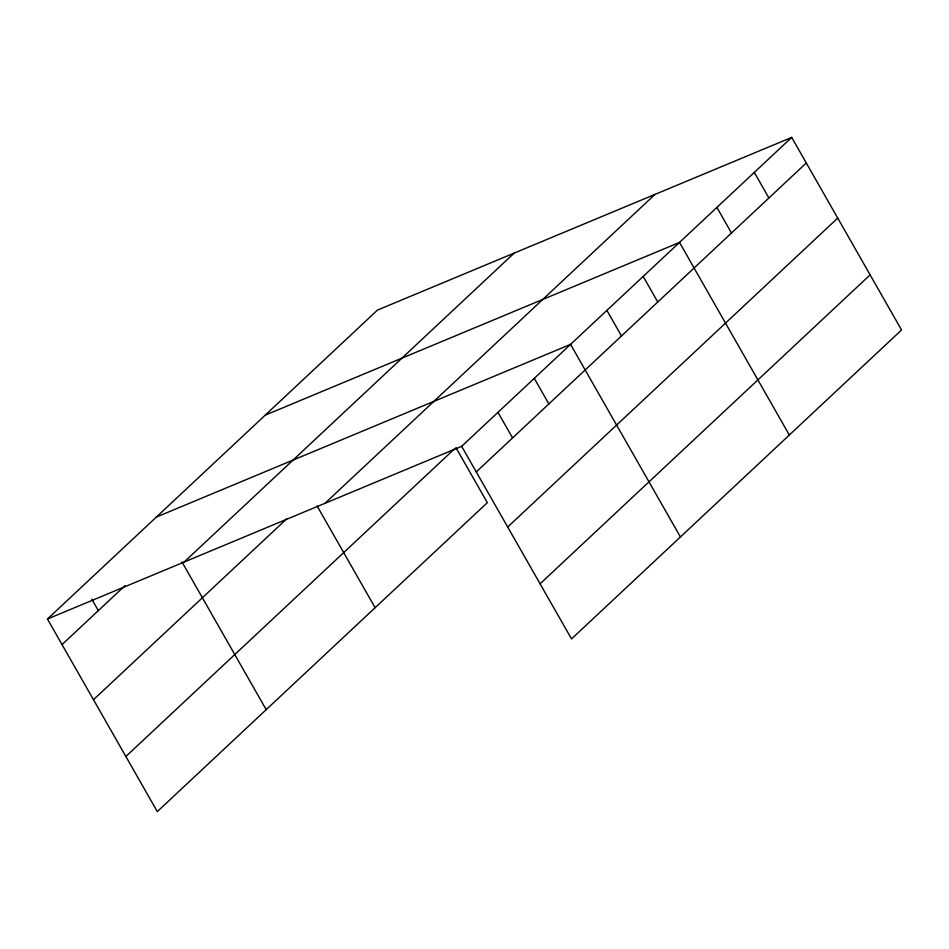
<?xml version="1.0" encoding="UTF-8"?>
<svg xmlns="http://www.w3.org/2000/svg" width="949" height="949" viewBox="0 0 949 949"><rect width="100%" height="100%" fill="white"/><g stroke="black" fill="none" stroke-linecap="round" stroke-linejoin="round"><path stroke-width="1.42" d="M455.9 447.56L487.335 502.673L157.297 811.597L47.45 619.021L377.477 310.086L791.703 137.403L901.55 329.979L571.523 638.914L461.665 446.327L791.703 137.403M62.041 644.596L125.043 585.628M184.142 562.033L514.168 253.098M93.477 699.71L286.74 518.806M324.973 503.314L655.012 194.391M125.861 756.495L454.832 448.569M476.268 471.914L806.294 162.979M507.691 527.015L837.73 218.092M540.088 583.801L870.114 274.878M265.269 415.128L679.496 242.434L789.343 435.022M156.36 517.075L570.574 344.38L680.433 536.968M47.45 619.021L461.665 446.327M754.301 172.41L768.892 197.997M716.898 207.428L731.489 233.003M643.185 276.42L657.776 301.996M606.886 310.394L621.476 335.982M534.275 378.366L548.866 403.942M497.976 412.341L512.567 437.928M317.061 505.912L375.116 607.704M181.923 561.879L266.206 709.65M91.78 599.104L98.352 610.622"/></g></svg>
